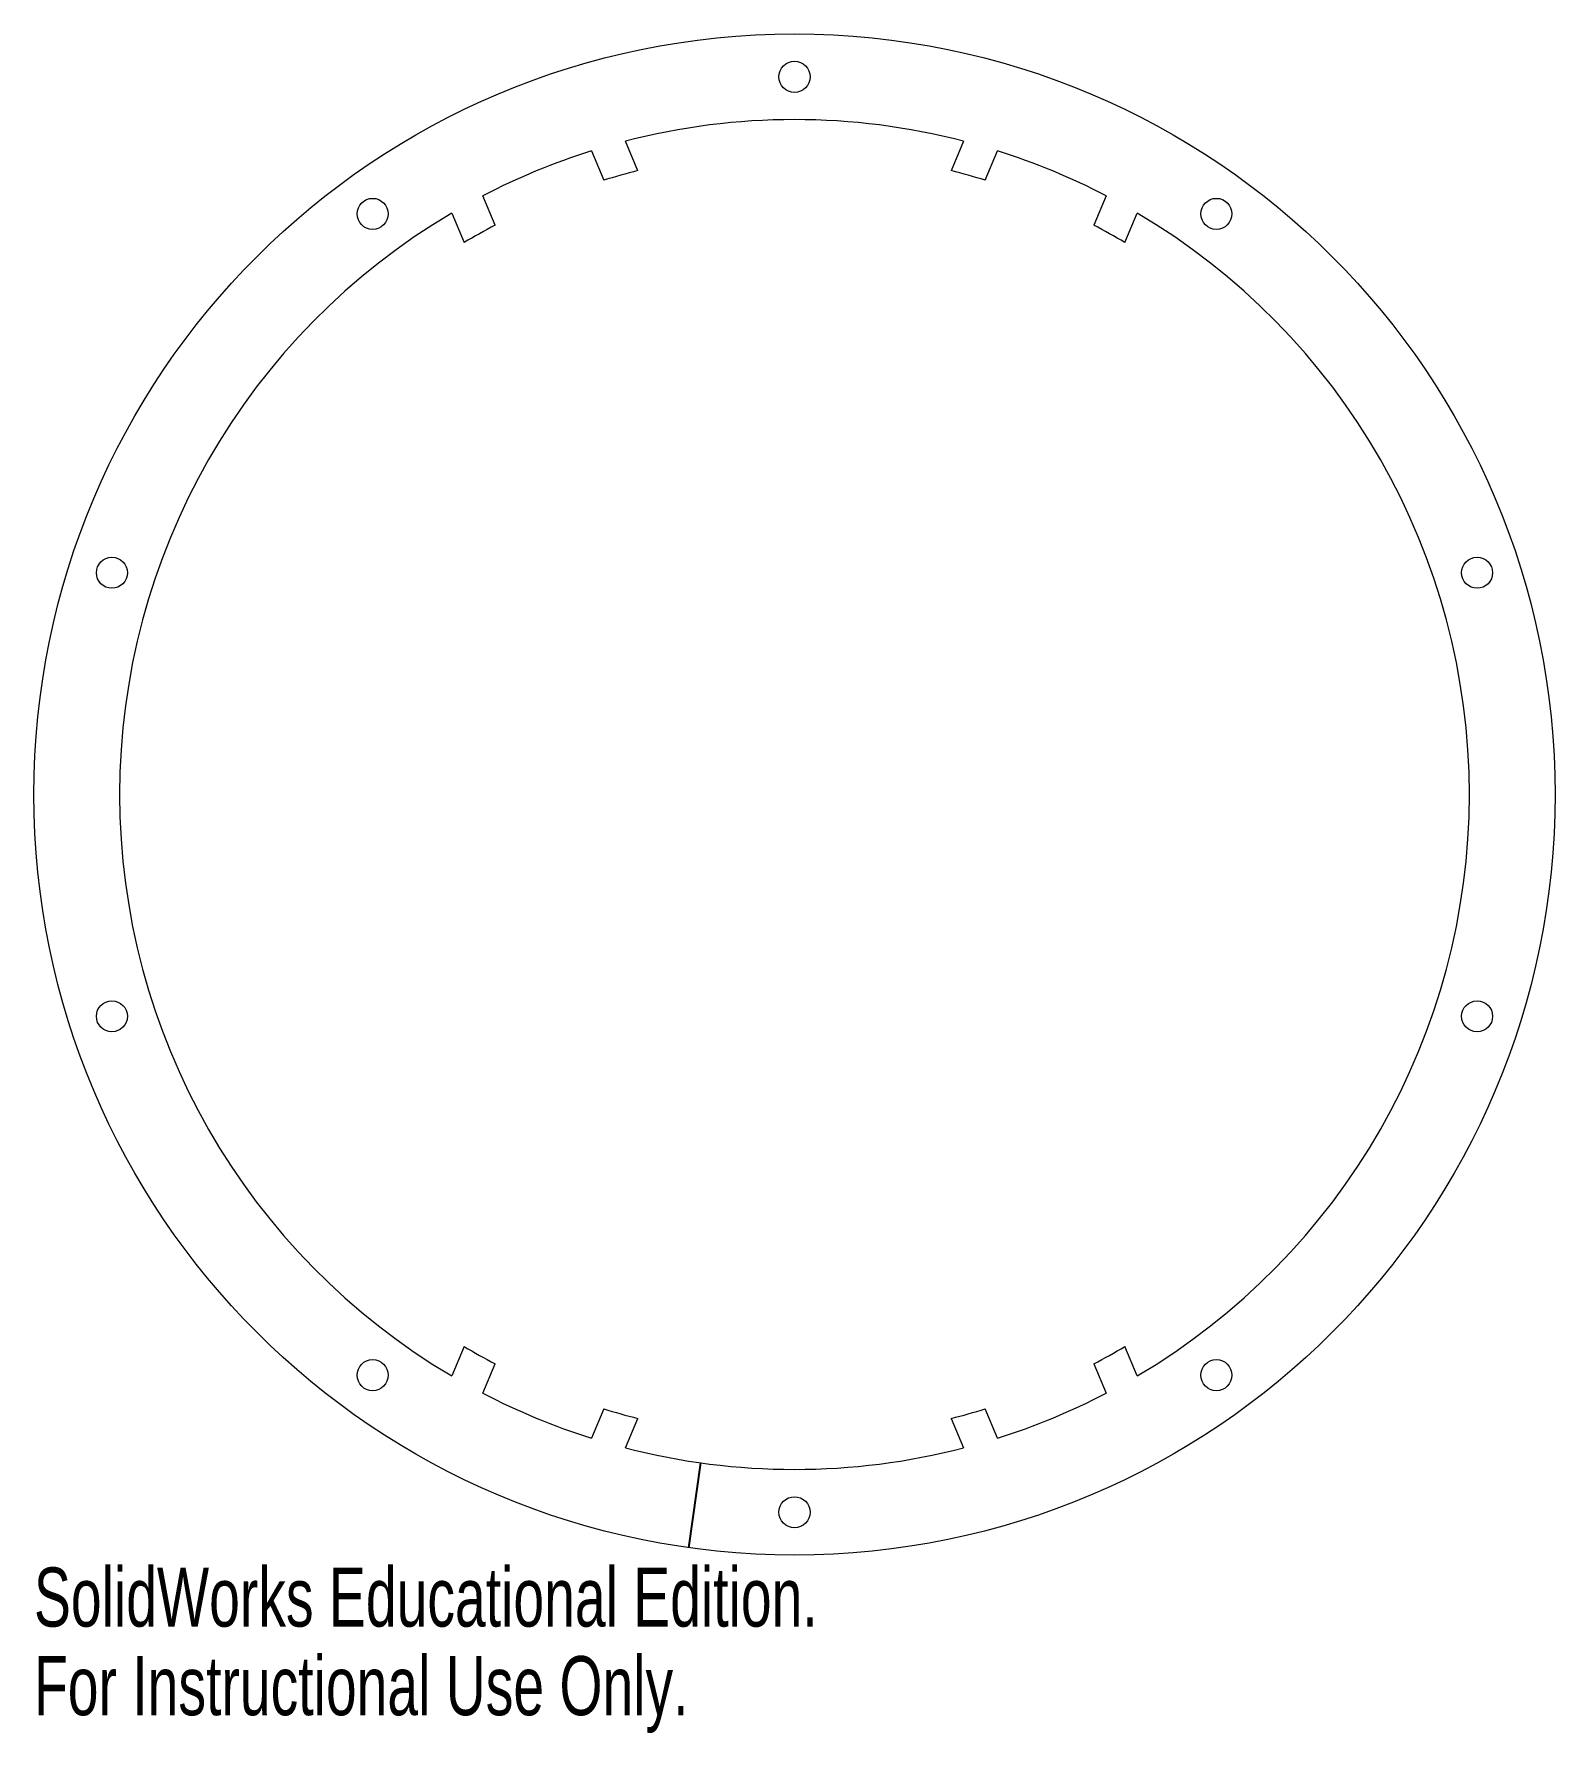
# Model space of a CAD drawing. Header units: inches. Extents: x -2.45 to 2.45, y -3.02 to 2.45.
import ezdxf

# ---------------------------------------------------------------- set-up
doc = ezdxf.new("R2010")
doc.units = ezdxf.units.IN
doc.header["$MEASUREMENT"] = 0
doc.styles.add('SLDTEXTSTYLE0', font='TXT', dxfattribs={"width": 0.7})

msp = doc.modelspace()

# ---------------------------------------------------------------- linework, layer by layer
at = {"color": 7, "linetype": 'Continuous', "lineweight": 15}
for p, q in [((-0.5047, 2.0096), (-0.5442, 2.1049)), ((0.5442, 2.1049), (0.5047, 2.0096)), ((-0.6539, 2.0734), (-0.6147, 1.9788)), ((0.6147, 1.9788), (0.6539, 2.0734)), ((-0.9646, 1.8339), (-1.0038, 1.9285)), ((1.0038, 1.9285), (0.9646, 1.8339)), ((-1.1036, 1.8731), (-1.0641, 1.7779)), ((1.0641, 1.7779), (1.1036, 1.8731)), ((-1.0641, -1.7779), (-1.1036, -1.8731)), ((1.1036, -1.8731), (1.0641, -1.7779)), ((-1.0038, -1.9285), (-0.9646, -1.8339)), ((0.9646, -1.8339), (1.0038, -1.9285)), ((-0.6147, -1.9788), (-0.6539, -2.0734)), ((-0.5442, -2.1049), (-0.5047, -2.0096)), ((0.5047, -2.0096), (0.5442, -2.1049)), ((0.6539, -2.0734), (0.6147, -1.9788))]:
    msp.add_line(p, q, dxfattribs=at)
at = {"color": 7, "linetype": 'Continuous'}
msp.add_line((-0.3026, -2.1529), (-0.341, -2.4262), dxfattribs=at)
at = {"color": 7, "linetype": 'Continuous', "lineweight": 15}
for centre, radius in [((0, 0), 2.45), ((0, 2.312), 0.05), ((-1.359, 1.8705), 0.05), ((1.359, 1.8705), 0.05), ((-2.1989, 0.7145), 0.05), ((2.1989, 0.7145), 0.05), ((-2.1989, -0.7145), 0.05), ((2.1989, -0.7145), 0.05), ((-1.359, -1.8705), 0.05), ((1.359, -1.8705), 0.05), ((0, -2.312), 0.05)]:
    msp.add_circle(centre, radius, dxfattribs=at)
for radius, start, end in [(2.1741, 75.5047, 104.4953), (2.1741, 107.5028, 117.4972), (2.1741, 62.5028, 72.4972), (2.0721, 104.0984, 107.2561), (2.0721, 72.7439, 75.9016), (2.1741, 120.5047, 239.4953), (2.1741, 300.5047, 59.4953), (2.0721, 117.7439, 120.9016), (2.0721, 59.0984, 62.2561), (2.0721, 239.0984, 242.2561), (2.0721, 297.7439, 300.9016), (2.1741, 242.5028, 252.4972), (2.1741, 287.5028, 297.4972), (2.0721, 252.7439, 255.9016), (2.0721, 284.0984, 287.2561), (2.1741, 255.5047, 284.4953)]:
    msp.add_arc((0, 0), radius, start, end, dxfattribs=at)

# ---------------------------------------------------------------- texts
at = {"color": 7, "linetype": 'Continuous', "char_height": 0.1903, "attachment_point": 1, "style": 'SLDTEXTSTYLE0'}
for s, insert in [('SolidWorks Educational Edition.', (-2.45, -2.4901)), ('For Instructional Use Only.', (-2.45, -2.7756))]:
    msp.add_mtext(s, dxfattribs=dict(at, insert=insert))

doc.saveas('drawing.dxf')
